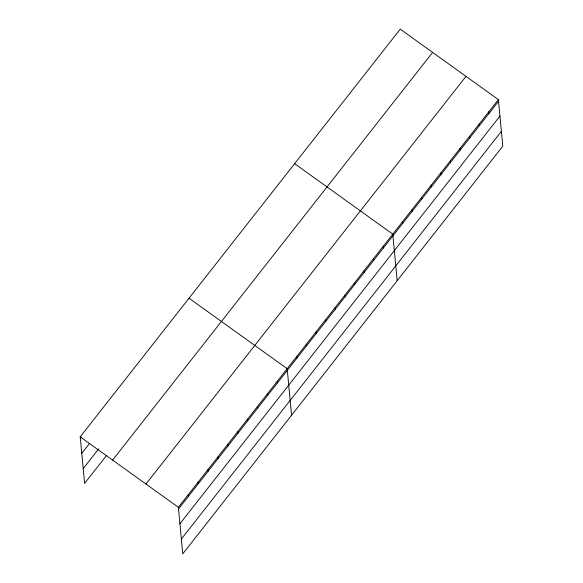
<?xml version="1.0" encoding="UTF-8"?>
<svg xmlns="http://www.w3.org/2000/svg" width="583" height="583" viewBox="0 0 583 583"><rect width="100%" height="100%" fill="white"/><g stroke="black" fill="none" stroke-linecap="round" stroke-linejoin="round"><path stroke-width="0.87" d="M106.594 455.389L84.615 483.394L80.214 436.835L400.237 29.15L498.385 99.606L502.786 146.165L182.763 553.85L178.362 507.297L498.385 99.606M80.374 438.503L81.467 437.097M81.773 453.312L89.461 443.517M83.216 468.579L98.6 448.976M112.599 460.089L432.63 52.397M145.969 484.043L465.999 76.358M178.515 508.959L498.545 101.267M179.914 523.774L499.944 116.083M181.357 539.035L501.387 131.35M294.634 163.685L392.774 234.14L397.176 280.7M189.023 298.226L287.171 368.682L291.566 415.234M80.214 436.835L178.362 507.297M488.787 111.834L488.94 113.503M479.182 124.07L479.343 125.731M469.585 136.298L469.738 137.96M459.98 148.527L460.14 150.188M450.382 160.762L450.535 162.424M440.777 172.991L440.937 174.652M431.18 185.219L431.34 186.881M421.582 197.455L421.735 199.116M411.977 209.683L412.137 211.345M402.379 221.912L402.532 223.573M383.177 246.376L383.33 248.037M373.572 258.604L373.732 260.266M363.974 270.833L364.135 272.494M354.377 283.068L354.53 284.73M344.772 295.297L344.932 296.958M335.174 307.525L335.327 309.187M325.569 319.761L325.729 321.422M315.971 331.989L316.124 333.651M306.366 344.218L306.527 345.879M296.769 356.453L296.929 358.115M277.275 381.282L277.435 382.944M267.386 393.882L267.539 395.544M257.489 406.482L257.65 408.144M247.6 419.082L247.76 420.751M237.711 431.69L237.864 433.351M227.815 444.29L227.975 445.951M217.925 456.89L218.086 458.551M208.036 469.49L208.189 471.151M198.14 482.09L198.3 483.752M188.251 494.69L188.411 496.359"/></g></svg>
